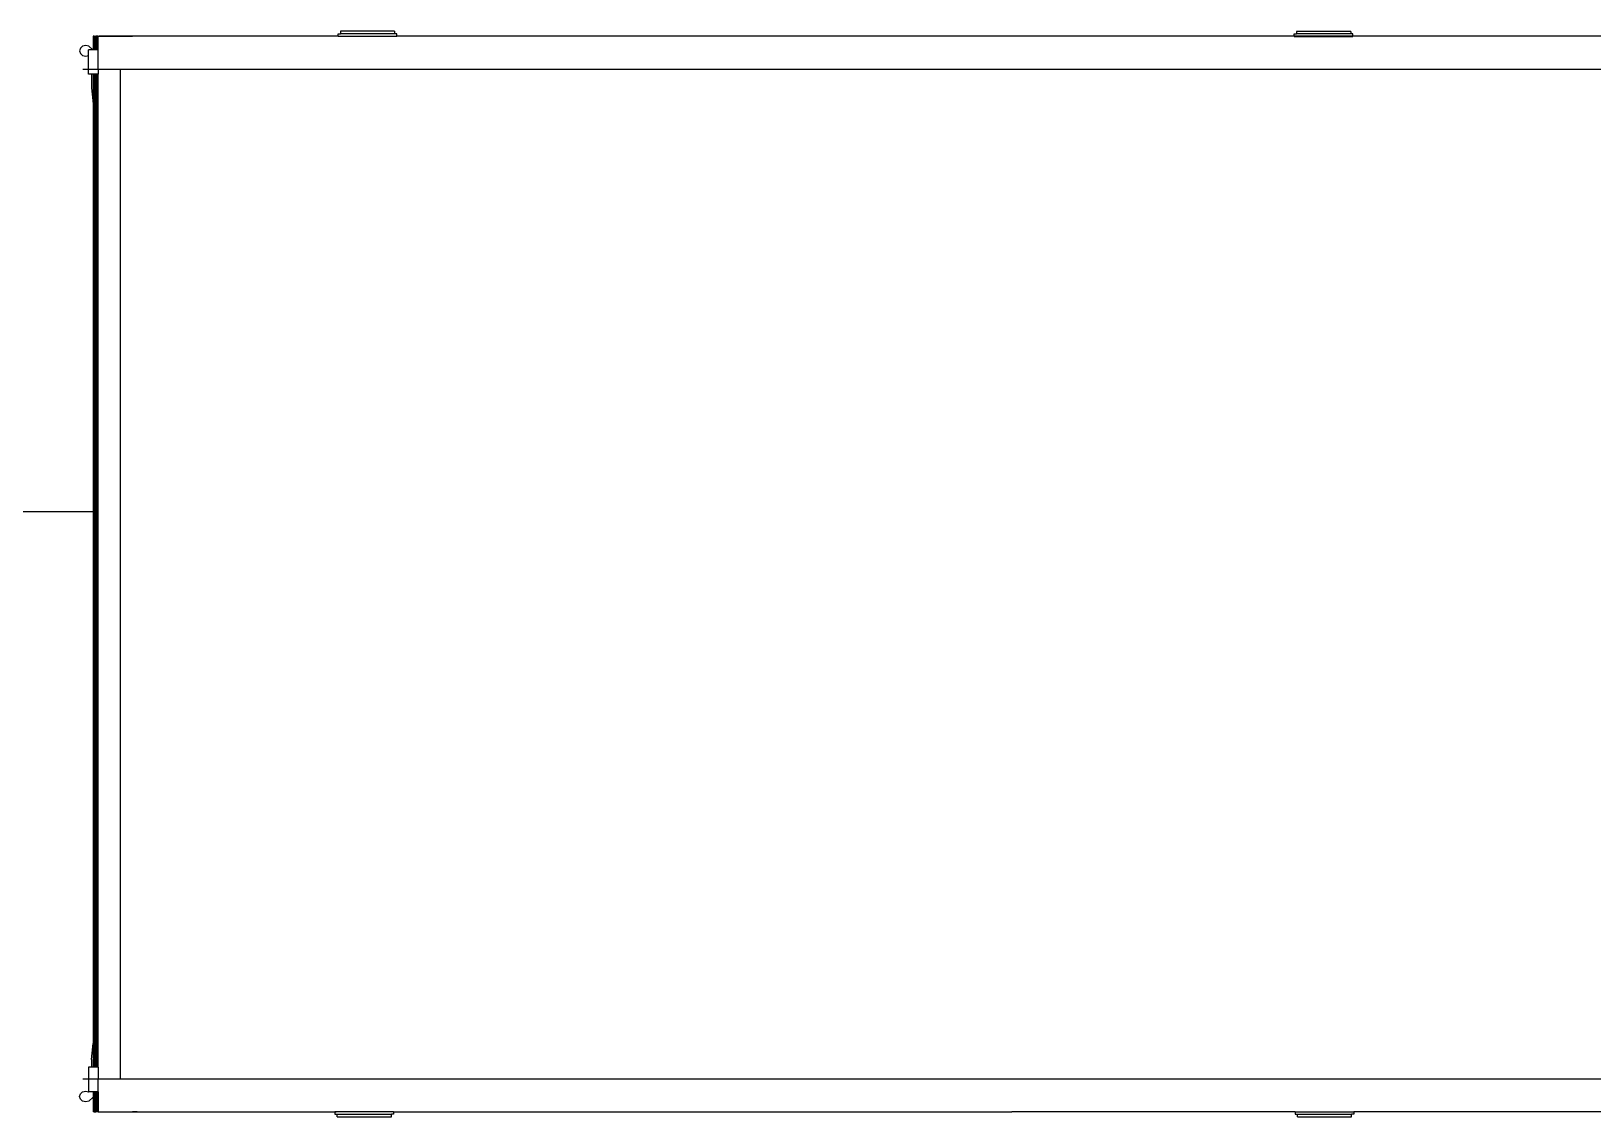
# Model space of a CAD drawing. Header units: millimetres. Extents: x 44692 to 172587, y -26854 to 14445.
# Drawn here: x 166659 to 169623, y 5651 to 7710 of the extents above; entities that cross this region are included whole.
import ezdxf

# ---------------------------------------------------------------- set-up
doc = ezdxf.new("R2010")
doc.units = ezdxf.units.MM
doc.header["$LTSCALE"] = 100
doc.layers.add('Flujo linea A', color=4, linetype='Continuous')
doc.layers.add('Transporte semielaborado', color=30, linetype='Continuous')

msp = doc.modelspace()

# ---------------------------------------------------------------- linework, layer by layer
at = {"layer": 'Flujo linea A'}
msp.add_line((160657.393, 6798.963), (166776.389, 6798.963), dxfattribs=at)
at = {"layer": 'Transporte semielaborado'}
for p, q in [((167245.339, 7710.06), (167245.339, 7705.422)), ((167348.415, 7710.059), (167245.339, 7710.06)), ((167348.415, 7710.059), (167348.415, 7705.42)), ((169060.444, 7709.683), (169060.444, 7705.045)), ((169163.52, 7709.681), (169060.444, 7709.683)), ((169163.52, 7709.681), (169163.52, 7705.043)), ((166751.877, 7678.099), (166750.324, 7672.943)), ((166756.122, 7681.873), (166751.877, 7678.099)), ((166761.92, 7683.254), (166756.122, 7681.873)), ((166767.718, 7681.873), (166761.92, 7683.254)), ((166767.718, 7681.873), (166775.316, 7675.117)), ((166776.389, 7700.781), (166776.389, 7675.117)), ((166778.279, 7700.781), (166776.389, 7700.781)), ((166778.279, 7700.781), (166778.279, 7675.117)), ((166778.279, 7700.781), (166780.224, 7700.781)), ((166780.224, 7700.781), (166781.313, 7700.781)), ((166780.224, 7700.781), (166780.224, 7675.117)), ((166783.493, 7700.781), (166781.313, 7700.781)), ((166781.313, 7700.781), (166781.313, 7675.117)), ((166785.666, 7700.781), (166783.493, 7700.781)), ((166783.493, 7700.781), (166783.493, 7675.117)), ((166785.666, 7700.781), (166850.605, 7700.781)), ((166785.666, 7675.117), (166785.666, 7700.781)), ((167241.215, 7700.783), (166787.796, 7700.781)), ((166850.605, 7700.781), (166850.605, 7700.246)), ((166859.882, 7700.781), (166850.605, 7700.781)), ((166859.882, 7700.781), (166859.882, 7700.246)), ((167241.215, 7700.783), (167241.215, 7705.422)), ((167241.215, 7705.422), (167245.339, 7705.422)), ((167241.215, 7700.783), (167352.538, 7700.781)), ((167348.415, 7705.42), (167245.339, 7705.422)), ((167352.539, 7705.42), (167348.415, 7705.42)), ((167352.538, 7700.781), (167352.539, 7705.42)), ((167900.855, 7700.781), (167352.538, 7700.781)), ((167900.855, 7700.781), (167900.855, 7700.246)), ((168568.798, 7700.781), (167900.855, 7700.781)), ((168568.798, 7700.781), (168568.798, 7700.246)), ((169056.32, 7700.781), (168568.798, 7700.781)), ((169056.32, 7700.781), (169056.32, 7705.045)), ((169056.32, 7705.045), (169060.444, 7705.045)), ((169056.32, 7700.406), (169056.32, 7700.781)), ((169167.644, 7700.781), (169056.32, 7700.781)), ((169056.32, 7700.406), (169167.644, 7700.404)), ((169163.52, 7705.043), (169060.444, 7705.045)), ((169167.644, 7705.043), (169163.52, 7705.043)), ((169167.644, 7700.781), (169167.644, 7705.043)), ((169167.644, 7700.404), (169167.644, 7700.781)), ((170290.692, 7700.781), (169167.644, 7700.781)), ((166750.324, 7672.943), (166751.877, 7667.788)), ((166751.877, 7667.788), (166756.122, 7664.014)), ((166756.122, 7664.014), (166761.92, 7662.632)), ((166761.92, 7662.632), (166767.112, 7663.869)), ((166767.112, 7663.869), (166767.112, 7675.117)), ((166775.316, 7675.117), (166767.112, 7675.117)), ((166767.112, 7628.732), (166767.112, 7663.869)), ((166776.389, 7675.117), (166775.316, 7675.117)), ((166778.279, 7675.117), (166776.389, 7675.117)), ((166780.224, 7675.117), (166778.279, 7675.117)), ((166781.313, 7675.117), (166780.224, 7675.117)), ((166783.493, 7675.117), (166781.313, 7675.117)), ((166785.666, 7675.117), (166783.493, 7675.117)), ((166785.666, 7638.233), (166785.666, 7675.117)), ((166756.223, 7638.233), (167068.954, 7638.233)), ((166772.788, 7628.732), (166767.112, 7628.732)), ((166772.788, 7628.732), (166772.788, 7602.887)), ((166776.389, 7628.732), (166772.788, 7628.732)), ((166776.389, 7628.732), (166776.389, 7572.379)), ((166778.279, 7628.732), (166776.389, 7628.732)), ((166778.279, 7628.732), (166778.279, 5744.469)), ((166780.224, 7628.732), (166778.279, 7628.732)), ((166780.224, 7628.732), (166780.224, 5744.469)), ((166781.313, 7628.732), (166780.224, 7628.732)), ((166781.313, 7628.732), (166781.313, 5744.469)), ((166783.493, 7628.732), (166781.313, 7628.732)), ((166783.493, 7628.732), (166783.493, 5744.469)), ((166785.666, 7628.732), (166783.493, 7628.732)), ((166785.666, 7638.233), (166828.309, 7638.233)), ((166785.666, 7638.233), (166785.666, 7628.732)), ((166785.666, 5744.469), (166785.666, 7628.732)), ((166828.309, 5722.393), (166828.309, 7638.233)), ((167068.954, 7638.233), (167690.512, 7638.233)), ((167690.512, 7638.233), (168312.07, 7638.233)), ((168312.07, 7638.233), (168933.628, 7638.233)), ((168933.628, 7638.233), (169555.186, 7638.233)), ((169555.186, 7638.233), (170176.744, 7638.233)), ((166772.788, 7602.887), (166776.389, 7572.379)), ((166776.389, 7572.379), (166776.389, 5789.644)), ((166772.788, 5759.136), (166776.389, 5789.644)), ((166776.389, 5789.644), (166776.389, 5744.469)), ((166772.788, 5759.136), (166772.788, 5744.469)), ((166756.223, 5722.393), (167068.954, 5722.393)), ((166767.112, 5744.469), (166767.112, 5698.154)), ((166772.788, 5744.469), (166767.112, 5744.469)), ((166776.389, 5744.469), (166772.788, 5744.469)), ((166778.279, 5744.469), (166776.389, 5744.469)), ((166780.224, 5744.469), (166778.279, 5744.469)), ((166781.313, 5744.469), (166780.224, 5744.469)), ((166783.493, 5744.469), (166781.313, 5744.469)), ((166785.666, 5744.469), (166783.493, 5744.469)), ((166785.666, 5744.469), (166785.666, 5722.393)), ((166785.666, 5722.393), (166828.309, 5722.393)), ((166785.666, 5698.084), (166785.666, 5722.393)), ((167068.954, 5722.393), (167690.512, 5722.393)), ((167690.512, 5722.393), (168312.07, 5722.393)), ((168312.07, 5722.393), (168933.628, 5722.393)), ((168933.628, 5722.393), (169555.186, 5722.393)), ((169555.186, 5722.393), (170176.744, 5722.393)), ((166750.324, 5689.08), (166751.877, 5694.235)), ((166751.877, 5694.235), (166756.122, 5698.009)), ((166756.122, 5698.009), (166761.92, 5699.391)), ((166761.92, 5699.391), (166767.112, 5698.154)), ((166767.112, 5698.154), (166767.112, 5698.084)), ((166767.405, 5698.084), (166767.112, 5698.084)), ((166767.405, 5698.084), (166767.718, 5698.009)), ((166767.782, 5698.084), (166767.405, 5698.084)), ((166767.782, 5698.084), (166767.718, 5698.009)), ((166776.389, 5698.084), (166767.782, 5698.084)), ((166776.389, 5698.084), (166776.389, 5687.86)), ((166778.279, 5698.084), (166776.389, 5698.084)), ((166778.279, 5698.084), (166778.279, 5659.845)), ((166780.224, 5698.084), (166778.279, 5698.084)), ((166780.224, 5698.084), (166780.224, 5659.845)), ((166781.313, 5698.084), (166780.224, 5698.084)), ((166781.313, 5698.084), (166781.313, 5659.845)), ((166783.493, 5698.084), (166781.313, 5698.084)), ((166783.493, 5698.084), (166783.493, 5659.845)), ((166785.666, 5698.084), (166783.493, 5698.084)), ((166785.666, 5698.084), (166785.666, 5659.845)), ((166751.877, 5683.924), (166750.324, 5689.08)), ((166756.122, 5680.15), (166751.877, 5683.924)), ((166761.92, 5678.769), (166756.122, 5680.15)), ((166767.718, 5680.15), (166761.92, 5678.769)), ((166776.389, 5687.86), (166767.718, 5680.15)), ((166776.389, 5687.86), (166776.389, 5659.845)), ((166778.279, 5659.845), (166776.389, 5659.845)), ((166778.279, 5659.845), (166780.224, 5659.845)), ((166780.224, 5659.845), (166781.313, 5659.845)), ((166783.493, 5659.845), (166781.313, 5659.845)), ((166785.666, 5659.845), (166783.493, 5659.845)), ((166785.666, 5659.845), (166850.605, 5659.845)), ((166787.796, 5659.845), (167235.08, 5659.846)), ((166850.605, 5660.38), (166850.605, 5659.845)), ((166859.882, 5659.845), (166850.605, 5659.845)), ((166859.882, 5660.38), (166859.882, 5659.845)), ((167235.231, 5659.845), (167235.08, 5659.846)), ((167235.08, 5659.846), (167235.08, 5655.208)), ((167235.08, 5655.208), (167239.204, 5655.208)), ((167235.449, 5659.845), (167235.231, 5659.845)), ((167235.745, 5659.846), (167235.449, 5659.845)), ((167235.745, 5659.846), (167236.111, 5659.845)), ((167236.539, 5659.846), (167236.111, 5659.845)), ((167237.017, 5659.845), (167236.539, 5659.846)), ((167237.017, 5659.845), (167237.536, 5659.845)), ((167238.239, 5659.846), (167237.536, 5659.845)), ((167346.404, 5659.845), (167238.239, 5659.846)), ((167239.204, 5650.569), (167239.204, 5655.208)), ((167239.204, 5655.208), (167342.28, 5655.206)), ((167239.204, 5650.569), (167342.28, 5650.568)), ((167342.28, 5650.568), (167342.28, 5655.206)), ((167346.404, 5655.206), (167342.28, 5655.206)), ((167346.404, 5659.845), (167346.404, 5655.206)), ((167346.404, 5659.845), (167833.59, 5659.845)), ((167833.59, 5659.845), (167833.59, 5660.38)), ((167833.59, 5659.845), (168520.087, 5659.845)), ((168520.087, 5659.845), (168520.087, 5660.38)), ((169058.087, 5659.846), (168520.087, 5659.845)), ((169058.087, 5659.846), (169058.087, 5655.208)), ((169058.087, 5659.846), (169169.411, 5659.845)), ((169058.087, 5655.208), (169062.211, 5655.208)), ((169062.211, 5650.569), (169062.211, 5655.208)), ((169062.211, 5655.208), (169165.287, 5655.206)), ((169062.211, 5650.569), (169165.287, 5650.568)), ((169165.287, 5650.568), (169165.287, 5655.206)), ((169169.411, 5655.206), (169165.287, 5655.206)), ((169169.411, 5659.845), (169169.411, 5655.206)), ((170290.692, 5659.845), (169169.411, 5659.845))]:
    msp.add_line(p, q, dxfattribs=at)

doc.saveas('drawing.dxf')
